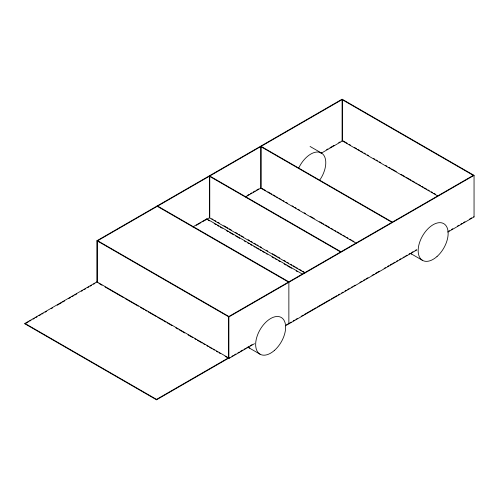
<?xml version="1.0" encoding="UTF-8"?>
<svg xmlns="http://www.w3.org/2000/svg" width="499" height="499" viewBox="0 0 499 499"><rect width="100%" height="100%" fill="white"/><g stroke="black" fill="none" stroke-linecap="round" stroke-linejoin="round"><path stroke-width="0.75" d="M320.919 153.399L342.47 140.961L342.47 99.407L97.299 240.948L97.299 282.509L96.925 282.291L96.925 240.736L342.096 99.189L474.05 175.374L474.05 216.928L447.784 232.091M24.95 323.414L96.925 281.854L228.505 357.827L156.53 399.381L24.95 323.414L24.95 323.845L156.53 399.811L229.852 357.477M24.95 323.845L28.312 321.905M29.659 321.125L31.007 320.352M33.021 319.185L34.369 318.406M35.71 317.632L37.057 316.853M39.078 315.686L40.419 314.913M41.766 314.133L43.114 313.36M45.128 312.193L46.476 311.42M51.185 308.7L52.532 307.92M57.235 305.201L61.277 302.874M62.618 302.095L64.639 300.928M68.675 298.602L70.69 297.435M72.037 296.662L73.384 295.882M74.725 295.109L76.746 293.942M81.456 291.223L82.803 290.443M84.144 289.669L85.491 288.89M87.506 287.73L88.853 286.95M90.2 286.177L91.542 285.397M93.562 284.23L94.91 283.457M192.807 226.933L206.767 218.874L302.307 274.038M247.142 195.564L249.163 194.398M250.51 193.618L251.858 192.839M253.205 192.065L255.226 190.899M256.573 190.119L258.588 188.953M326.608 149.688L327.955 148.908M329.97 147.741L334.012 145.409M338.727 142.689L340.075 141.909M473.301 175.374L342.096 99.619L342.096 140.743L342.47 140.525M196.338 225.33L199.4 223.558M199.706 223.384L201.053 222.604M202.401 221.83L205.426 220.084M205.769 219.884L209.805 217.552M245.496 196.943L261.12 187.923L261.12 146.369L392.326 222.124M473.676 175.155L228.505 316.703L228.505 358.257M96.925 240.736L228.879 316.921L474.05 175.374M231.879 356.311L233.226 355.531M234.574 354.758L235.921 353.978M237.942 352.812L239.289 352.032M240.637 351.252L242.657 350.086M244.005 349.306L245.358 348.533M246.706 347.753L248.727 346.587M250.074 345.807L252.095 344.641M286.463 324.793L287.811 324.019M289.832 322.853L291.179 322.073M293.2 320.907L294.547 320.127M295.895 319.354L297.242 318.574M301.153 316.316L303.305 315.075M304.502 314.382L310.035 311.189M310.521 310.908L316.098 307.69M317.445 306.91L321.487 304.577M321.905 304.334L323.246 303.56M323.502 303.411L327.544 301.078M327.93 300.86L329.939 299.699M331.274 298.926L333.606 297.579M333.956 297.379L336.975 295.633M338.322 294.859L339.669 294.079M341.684 292.913L343.031 292.133M345.052 290.967L346.4 290.193M347.747 289.414L349.094 288.634M351.115 287.468L352.462 286.694M353.81 285.915L355.157 285.141M359.866 282.415L361.887 281.249M363.235 280.475L364.582 279.696M365.929 278.916L367.95 277.75M371.992 275.417L374.013 274.25M375.354 273.477L379.396 271.144M384.111 268.418L385.459 267.645M387.48 266.478L388.827 265.699M390.174 264.919L391.522 264.146M391.952 263.89L392.326 263.678M393.536 262.979L394.884 262.2M396.231 261.42L397.578 260.646M399.599 259.48L400.947 258.7M402.967 257.534L404.315 256.754M405.662 255.981L407.009 255.201M409.03 254.035L410.371 253.255M411.719 252.482L413.066 251.702M415.087 250.535L416.434 249.756M448.083 231.486L449.431 230.706M451.452 229.54L452.799 228.76M457.514 226.041L458.862 225.267M460.883 224.101L462.23 223.321M463.571 222.542L464.918 221.768M469.634 219.042L471.655 217.876M225.13 356.311L228.879 358.475L254.49 343.686M285.49 325.791L416.808 249.974M343.144 140.918L347.179 143.244M349.2 144.411L350.541 145.19M354.583 147.517L356.598 148.683M357.945 149.463L359.292 150.236M360.634 151.016L362.654 152.183M364.002 152.956L365.343 153.736M367.364 154.902L368.711 155.676M373.42 158.395L374.768 159.175M376.109 159.948L377.456 160.728M379.477 161.894L380.824 162.668M385.534 165.387L386.875 166.167M388.896 167.333L390.243 168.107M391.59 168.887L396.3 171.606M401.009 174.326L405.045 176.652M406.392 177.432L411.101 180.151M412.448 180.925L414.463 182.091M415.81 182.871L417.158 183.644M418.499 184.424L420.52 185.591M421.867 186.364L423.208 187.144M424.555 187.917L426.576 189.084M427.924 189.863L429.265 190.637M431.286 191.803L432.633 192.583M433.974 193.356L435.321 194.136M342.096 140.743L437.642 195.907M473.676 216.709L474.05 216.928M310.066 146.463L321.393 153.006A21.207 12.244 -60 0 1 319.522 180.401M391.952 222.336L260.746 146.587L260.746 188.142L356.292 243.306M422.553 260.378L410.558 253.455A21.207 12.244 -60 0 0 411.725 253.991M261.794 188.316L265.83 190.643M267.851 191.809L271.886 194.142M273.234 194.916L275.248 196.082M276.596 196.862L277.943 197.635M279.29 198.415L281.305 199.581M282.652 200.355L284 201.134M286.014 202.301L287.362 203.074M292.071 205.794L293.418 206.574M294.766 207.347L296.107 208.127M298.128 209.293L299.475 210.067M304.184 212.786L305.531 213.566M310.241 216.285L314.276 218.612M319.659 221.724L323.695 224.051M325.042 224.831L329.752 227.55M331.099 228.324L333.114 229.49M334.461 230.27L335.808 231.043M337.156 231.823L339.17 232.989M340.518 233.763L341.865 234.542M343.212 235.316L345.227 236.482M346.574 237.262L347.922 238.035M349.936 239.202L351.284 239.982M352.631 240.755L353.972 241.535M340.967 251.77L209.761 176.022L209.761 217.576M340.592 251.989L209.387 176.241L209.387 217.795L304.933 272.953M211.782 218.743L213.129 219.516M214.47 220.296L215.817 221.076M217.838 222.236L219.186 223.016M223.895 225.735L227.931 228.068M229.278 228.841L231.293 230.008M235.335 232.341L237.349 233.501M238.697 234.281L240.044 235.06M241.385 235.834L243.406 237M248.115 239.72L249.463 240.499M250.81 241.273L252.151 242.052M254.172 243.213L255.519 243.992M256.86 244.772L258.208 245.545M260.228 246.712L261.576 247.492M266.285 250.205L267.626 250.985M272.335 253.704L276.377 256.037M277.718 256.81L279.739 257.977M283.775 260.31L285.796 261.476M287.143 262.249L288.484 263.029M290.505 264.196L291.853 264.969M293.2 265.749L295.215 266.909M296.562 267.689L297.909 268.468M299.25 269.242L301.271 270.408M302.619 271.188L303.96 271.961M208.108 220.084L209.455 220.864M214.165 223.583L216.186 224.75M217.533 225.523L218.874 226.303M220.221 227.076L222.242 228.243M226.278 230.575L228.293 231.742M229.64 232.515L233.675 234.848M235.696 236.015L239.732 238.341M244.441 241.061L245.789 241.84M247.81 243.007L249.157 243.78M250.498 244.56L251.845 245.333M253.866 246.5L255.207 247.279M256.555 248.053L258.576 249.219M259.917 249.999L261.264 250.772M262.611 251.552L264.632 252.719M265.973 253.492L267.321 254.272M272.03 256.991L274.051 258.158M275.398 258.931L276.739 259.711M278.086 260.484L280.107 261.651M284.143 263.983L286.158 265.15M287.505 265.923L291.541 268.256M296.256 270.976L297.597 271.749M157.678 206.093L288.884 281.848M156.904 206.106L288.865 282.291L288.865 323.845L288.484 323.626M97.673 240.736L228.879 316.485M260.048 354.203L248.053 347.279A21.207 12.244 -60 0 0 249.843 348.009M98.952 283.457L102.008 285.228M105.021 286.962L108.065 288.721M108.395 288.915L112.443 291.248M112.774 291.441L114.121 292.221M114.471 292.42L117.483 294.161M117.845 294.366L121.893 296.705M122.199 296.88L123.54 297.654M124.887 298.433L127.969 300.211M128.249 300.373L129.597 301.153M129.99 301.377L134.038 303.716M134.306 303.872L138.348 306.205M140.362 307.365L144.398 309.698M145.508 310.341L146.862 311.12M148.209 311.9L153.823 315.137M154.285 315.405L156.511 316.69M157.653 317.352L159.873 318.636M160.354 318.911L162.568 320.19M163.728 320.857L165.93 322.129M167.103 322.803L169.298 324.069M169.803 324.362L171.987 325.629M175.873 327.868L178.043 329.122M179.247 329.82L184.773 333.008M188.023 334.885L192.745 337.611M194.866 338.833L196.213 339.613M197.467 340.337L202.263 343.106M203.542 343.842L204.889 344.622M206.917 345.788L208.32 346.605M209.611 347.348L211.688 348.545M212.986 349.3L214.377 350.098M216.36 351.246L217.739 352.045M219.061 352.805L220.433 353.598M228.879 316.921L228.879 358.475M206.767 218.874L206.767 219.311M156.53 399.381L156.53 399.811M298.602 168.325A21.207 12.244 -60 0 1 321.393 153.006M437.037 256.498A21.207 12.244 -60 0 0 443.761 223.652A21.207 12.244 -60 0 0 418.673 245.895A21.207 12.244 -60 0 0 437.037 256.498M274.531 350.323A21.207 12.244 -60 0 0 281.255 317.476A21.207 12.244 -60 0 0 256.168 339.719A21.207 12.244 -60 0 0 274.531 350.323"/></g></svg>
